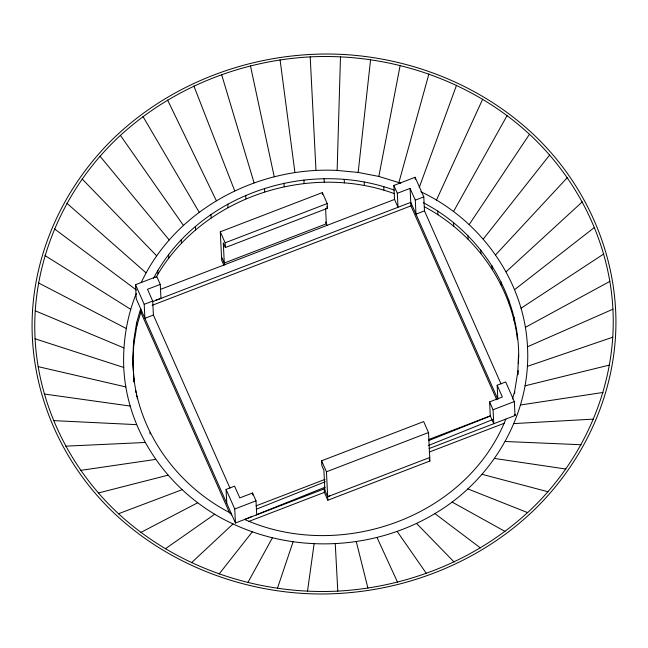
<?xml version="1.0" encoding="UTF-8"?>
<svg xmlns="http://www.w3.org/2000/svg" width="648" height="648" viewBox="0 0 648 648"><rect width="100%" height="100%" fill="white"/><g stroke="black" fill="none" stroke-linecap="round" stroke-linejoin="round"><path stroke-width="0.97" d="M35.081 338.799C31.047 262.513 64.476 186.786 120.431 135.4C172.052 88.088 240.465 60.661 310.206 56.886C389.675 52.909 470.732 80.109 529.481 134.266C578.089 179.318 609.42 242.781 612.919 309.201C616.953 385.487 583.524 461.214 527.569 512.6C475.948 559.913 407.535 587.339 337.794 591.114C258.325 595.091 177.269 567.891 118.519 513.734C69.911 468.682 38.58 405.219 35.081 338.799L123.752 367.473C126.862 435.01 172.287 496.068 233.029 523.932C296.687 553.829 374.641 549.844 434.897 513.589C492.464 479.666 531.352 414.266 527.488 346.785C524.37 280.349 480.395 219.794 420.819 191.719M123.752 367.473C122.756 342.266 126.814 316.88 136.291 293.463M400.764 183.182L378.837 176.434L358.166 172.425L337.138 170.44L340.484 56.805M132.719 359.932L133.609 341.269L136.607 322.777L140.64 308.707L140.81 312.206L136.777 326.276L133.78 344.768L132.889 363.431L134.104 382.061L132.719 359.932L132.889 363.431M517.72 374.738L518.53 354.326L518.416 363.722M517.898 374.528L518.084 370.599M358.166 172.425L370.583 59.648M307.517 591.195L314.102 543.826M512.479 398.99L514.634 391.481L517.63 372.997M378.837 176.434L400.164 65.383M429.081 448.57L515.022 415.554L515.249 414.712L514.561 414.501M398.925 182.428L428.911 73.961M277.417 588.352L293.074 541.833M419.248 187.491L456.516 85.269M505.837 419.086C466.649 517.906 339.746 561.921 244.644 519.461M436.477 200.062L482.663 99.201M141.199 282.617C175.349 209.442 257.75 166.301 337.138 170.44M153.511 278.3C197.575 194.781 306.779 158.266 394.154 190.123M156.055 277.385C201.787 196.879 308.464 162.397 394.324 193.622M247.836 582.617L272.403 537.824M453.535 211.515L507.076 115.595M469.193 224.564L529.481 134.266M219.089 574.039L252.315 531.838M483.27 239.063L549.634 155.018M495.623 254.858L567.316 177.625M191.484 562.731L233.029 523.932M506.12 271.771L582.333 201.836M514.634 289.624L594.516 227.383M165.337 548.799L214.763 514.196M521.073 308.213L603.734 253.984M525.374 327.337L609.89 281.362M140.924 532.405L197.705 502.751M155.39 300.372L160.955 298.38L160.267 284.391L156.8 276.55L135.529 284.723L136.218 298.712L235.443 523.001L324.194 488.867L327.661 496.733L330.423 495.469M527.488 346.785L612.919 309.201M244.944 519.348L252.436 516.335M256.179 514.82L325.158 487.175M428.32 445.557L493.047 419.426M256.73 509.061L325.272 481.764M428.547 440.632L490.512 415.951M223.989 265.486L221.673 260.253L220.288 231.806L322.356 192.586L327.216 203.561L327.442 208.316L225.374 247.544L223.293 242.838L224.281 263.031L326.349 223.803L325.612 208.664M225.374 247.544L225.139 242.789L327.216 203.561M393.854 185.45L397.321 193.29L398.01 207.279L394.535 199.438L393.854 185.45L415.117 177.277L423.792 196.879L424.472 210.867L501.026 383.916M160.267 284.391L147.509 289.291L152.709 301.061L153.398 315.05L229.951 488.057M397.321 193.29L410.079 188.382L415.287 200.151L415.967 214.14L424.472 210.867M160.291 289.454L394.535 199.438M153.398 315.05L144.893 318.314L144.204 304.325L152.709 301.061M415.287 200.151L423.792 196.879M152.75 301.531L410.767 202.37L497.842 399.217L497.162 385.228L505.667 381.956L514.342 401.566L515.022 415.554M152.142 305.329L410.937 205.87L410.079 188.382M226.768 503.358L226.079 489.41L234.584 486.138L239.792 497.899L252.55 492.998L256.017 500.839L256.705 514.787M324.891 490.431L323.903 470.27L321.821 465.564L321.586 460.809L423.662 421.581L428.514 432.556L429.908 461.003L327.839 500.232L324.365 492.391L324.194 488.867M489.605 401.898L493.071 409.739L493.76 423.727L490.293 415.878L489.605 401.898L502.362 396.989L497.162 385.228M327.839 500.232L326.446 471.785L428.514 432.556M235.443 523.001L234.754 509.012L256.017 500.839M493.071 409.739L514.342 401.566M256.065 505.861L325.013 479.374M428.903 439.466L490.293 415.878M248.565 521.519L324.365 492.391M429.243 452.077L504.136 423.298M327.661 496.733L429.737 457.504M118.519 513.734L182.048 489.702M527.391 366.355L612.773 337.203M98.366 492.982L167.97 475.203M525.082 385.819L609.468 365.059M520.587 404.968L603.037 392.461M80.684 470.375L155.617 459.408M513.953 423.59L593.552 419.118M65.667 446.164L145.12 442.487M505.262 441.49L581.102 444.739M53.484 420.617L136.607 424.643M44.267 394.016L130.167 406.053M494.602 458.46L565.842 469.031M38.111 366.638L125.866 386.929M482.088 474.328L547.933 491.735M467.856 488.908L527.569 512.6M35.227 310.797L123.849 347.911M38.532 282.941L126.158 328.447M452.069 502.038L504.978 531.4M423.282 202.719C480.111 232.106 519.485 293.333 518.7 357.826M424.31 206.712C473.907 232.924 510.681 283.127 517.477 339.196L517.307 335.696M44.963 255.539L130.653 309.299M54.448 228.882L136.477 290.069M434.897 513.589L480.403 547.925M66.898 203.261L145.978 272.776M416.534 523.422L454.11 562.002M82.158 178.97L156.638 255.798M100.067 156.265L169.152 239.938M120.431 135.4L183.384 225.358M397.167 531.433L426.4 573.464M143.022 116.599L199.171 212.22M133.934 378.562C140.819 436.064 179.383 486.932 230.51 513.03L231.158 513.329L231.247 515.079M167.597 100.076L216.343 200.669M377.014 537.532L397.556 582.196M410.937 205.87L496.684 399.711M326.754 206.753L327.442 208.316M325.555 222.013L327.046 225.374M429.138 459.262L429.908 461.003M220.288 231.806L225.139 242.789M321.586 460.809L326.446 471.785M221.503 256.754L224.969 264.603M135.529 284.723L144.204 304.325M226.079 489.41L234.754 509.012M140.81 312.206L229.692 513.119M193.89 85.998L234.714 190.836M221.6 74.536L254.073 182.825M356.303 541.663L367.918 588.101M250.444 65.804L274.226 176.726M135.675 390.776L136.023 392.712M136.372 394.648L136.728 396.584M280.082 59.9L294.937 172.603M335.259 543.761L337.794 591.114M310.206 56.886L315.981 170.497M513.986 317.301L514.156 320.801M514.634 391.481L514.723 393.231M508.607 299.336L508.777 302.835M501.22 282.01L501.39 285.509M491.905 265.502L492.075 269.001M480.776 250.006L480.946 253.498M467.937 235.678L468.115 239.177M453.551 222.677L453.721 226.176M437.756 211.159L437.927 214.65M415.117 177.277L415.214 179.269M383.754 186.6L383.932 190.091M364.208 182.048L364.387 185.547M344.242 179.415L344.412 182.914M324.073 178.727L324.243 182.226M322.356 192.586L322.453 194.578M303.912 179.998L304.082 183.497M283.994 183.214L284.164 186.705M264.538 188.325L264.708 191.824M245.746 195.291L245.916 198.79M252.55 492.998L252.647 494.991M227.829 204.031L227.999 207.53M210.981 214.448L211.151 217.947M195.388 226.427L195.558 229.927M181.229 239.841L181.399 243.332M168.642 254.534L168.82 258.034M157.78 270.354L157.958 273.853M150.02 432.248L150.109 433.998M140.584 308.578L140.754 312.077M136.607 322.777L136.777 326.276M137.255 396.965L137.336 398.714M133.609 341.269L133.78 344.768M32.546 310.676C27.67 387.229 60.442 463.774 116.616 515.492C168.391 563.12 237.322 590.296 307.363 593.673C387.974 597.237 469.841 569.114 529.465 514.35C578.834 468.715 611.194 404.692 615.454 337.325C620.33 260.771 587.558 184.226 531.384 132.508C479.609 84.88 410.678 57.704 340.637 54.327C260.026 50.763 178.16 78.886 118.535 133.65C69.166 179.285 36.806 243.308 32.546 310.676"/></g></svg>
